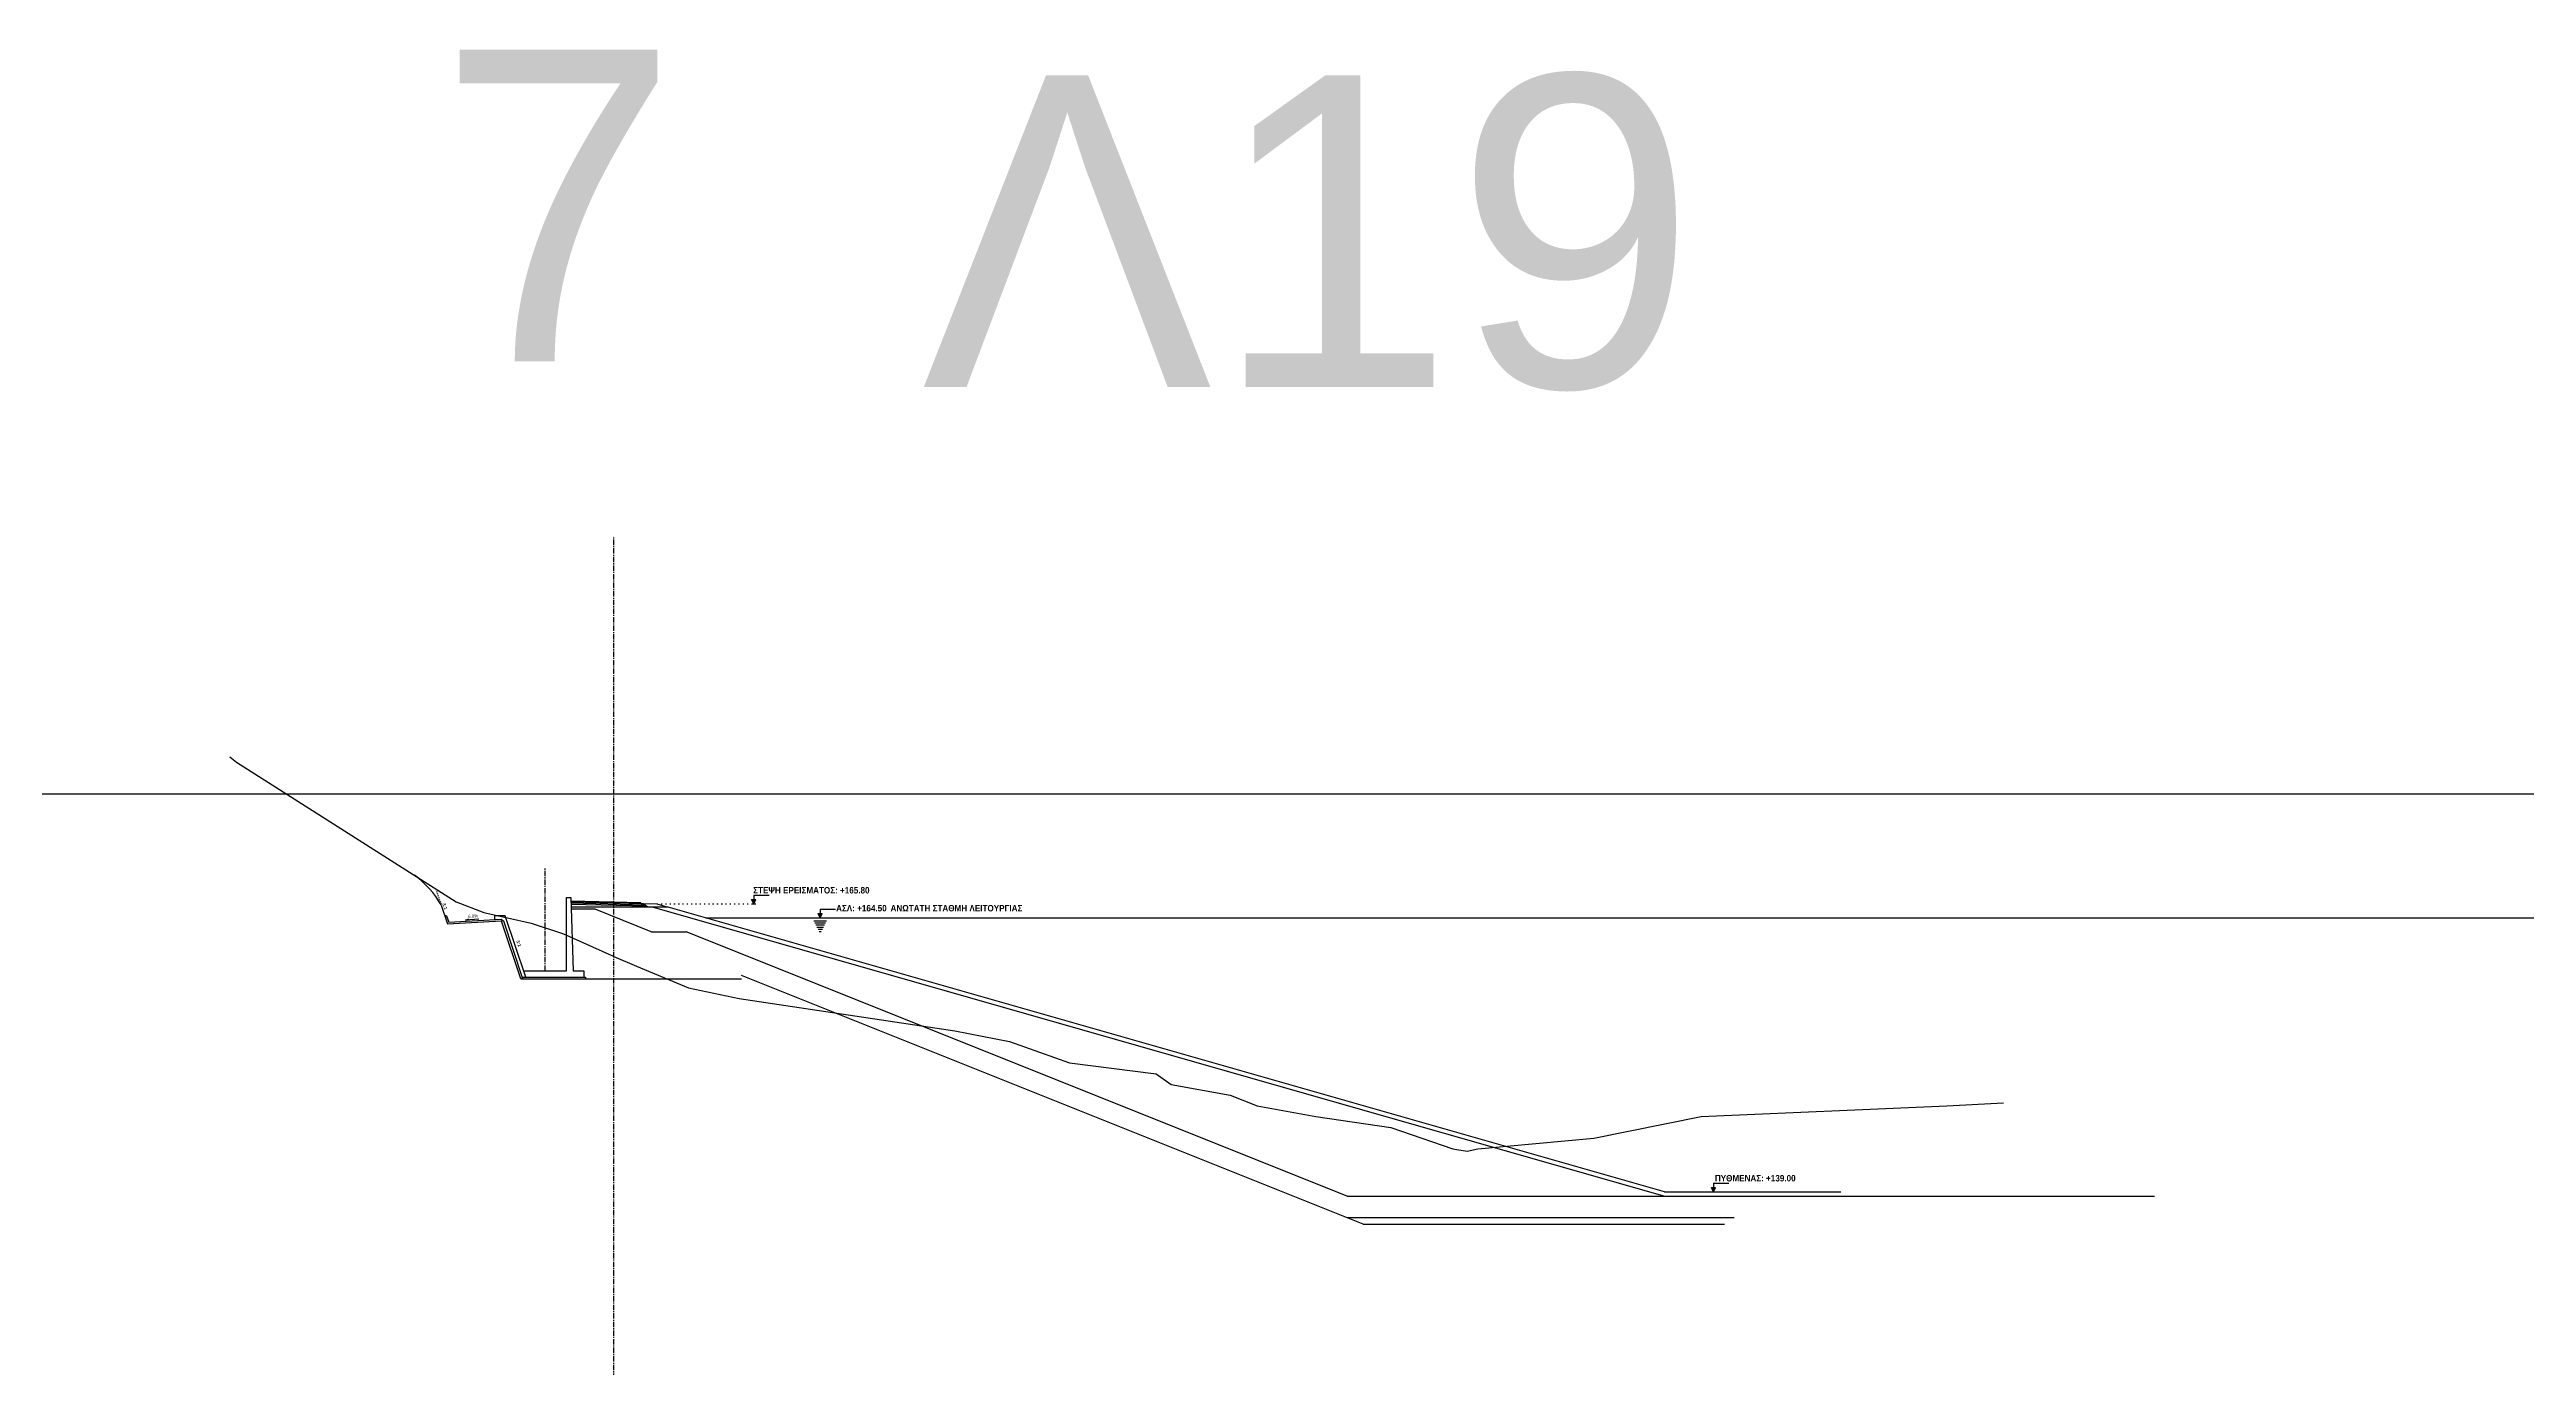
# Model space of a CAD drawing. Header units: millimetres. Extents: x 0 to 21250, y -160 to 246.
# Drawn here: x 3569.7 to 3800.3, y 122.7 to 245.3 of the extents above; entities that cross this region are included whole.
import ezdxf
from ezdxf.enums import TextEntityAlignment as Align

# ---------------------------------------------------------------- set-up
doc = ezdxf.new("R2010")
doc.units = ezdxf.units.MM
doc.linetypes.add('ACAD_ISO07W100', pattern=[3, 0, -3])
doc.linetypes.add('AXONAS', pattern=[7, 5, -1, 0, -1])
doc.layers.add('_Ν_nonPLOT', color=2, linetype='Continuous', plot=False)
doc.layers.add('_Ν_ΟΔΟ_ΑΞΟΝΕΣ', color=1, linetype='AXONAS', lineweight=30)
for name, color, linetype in [('_Ν_ΥΠΕΡΧΕΙΛΙΣΤΗΣ-ΕΚΤΡΟΠΗ', 7, 'Continuous'), ('DIM', 7, 'Continuous'), ('ΠΡΟ_1B-ΑΡΓ ΠΥΡΗΝΑΣ', 25, 'Continuous'), ('ΠΡΟ_2-ΛΕΠΤΟ ΦΙΛΤΡΟ', 85, 'Continuous'), ('ΠΡΟ_5-ΕΞΩΤ-ΣΩΜΑ ΣΤΗΡΙΞΗΣ', 45, 'Continuous'), ('ΠΡΟ_E1-ΛΙΘΟΡΡΙΠΗ ΑΝΑΝΤΗ', 7, 'Continuous'), ('ΠΡΟ_E2-ΛΙΘΟΡΡΙΠΗ ΚΑΤΑΝΤΙ', 7, 'Continuous'), ('ΠΡΟ_Εδαφος', 3, 'Continuous'), ('ΠΡΟ_ΕΚΣΚΑΦΕΣ', 1, 'Continuous'), ('ΠΡΟ_ΟΔΟ_ΑΣΦΑΛΤΙΚΑ', 5, 'Continuous'), ('ΠΡΟ_ΟΔΟ_ΕΡΕΙΣΜΑ', 3, 'Continuous'), ('ΠΡΟ_ΟΔΟΣΤΡΩΣΙΑ', 40, 'Continuous'), ('ΠΡΟ_ΣΚΥΡΟΔΕΜΑ', 251, 'Continuous'), ('ΠΡΟ_ΣΤΑΘΜΕΣ ΝΕΡΟΥ', 150, 'ZIGZAG')]:
    doc.layers.add(name, color=color, linetype=linetype)
doc.styles.add('ARIAL', font='arialbd.ttf')
doc.styles.get("Standard").update_dxf_attribs({"font": 'arial.ttf'})
doc.linetypes.add('ZIGZAG', pattern='A,0.0001,-0.2,[131,ltypeshp.shx,S=0.2,R=0,X=-0.2,Y=0],-0.4,[131,ltypeshp.shx,S=0.2,R=180,X=0.2,Y=0],-0.2', length=0.8001)

# ---------------------------------------------------------------- blocks, each defined once
blk = doc.blocks.new('A$C328C5918')
at = {"layer": 'DIM'}
h = blk.add_hatch(color=150, dxfattribs=at)
h.dxf.hatch_style = 1
h.paths.add_polyline_path([(0, 0), (0, 0.4), (-0.19, 0.4)])
at = {"layer": 'DIM', "color": 150, "linetype": 'Continuous'}
for p, q in [((0, 0), (-0.19, 0.4)), ((-0.19, 0.4), (0.19, 0.4)), ((0, 0.8), (0, 0)), ((0, 0), (0.19, 0.4))]:
    blk.add_line(p, q, dxfattribs=at)
at = {"layer": 'DIM', "color": 150}
for p, q in [((0, 0.8), (1.43, 0.8)), ((-0.6, -0.26), (0.6, -0.26)), ((-0.5, -0.46), (0.5, -0.46)), ((-0.4, -0.66), (0.4, -0.66)), ((-0.3, -0.86), (0.3, -0.86)), ((-0.2, -1.06), (0.2, -1.06)), ((-0.1, -1.26), (0.1, -1.26))]:
    blk.add_line(p, q, dxfattribs=at)
blk = doc.blocks.new('A$C1D7D0A12')
at = {"layer": 'DIM'}
h = blk.add_hatch(color=256, dxfattribs=at)
h.dxf.hatch_style = 1
h.paths.add_polyline_path([(0, 0), (0, 0.4), (-0.19, 0.4)])
at = {"layer": 'DIM', "linetype": 'Continuous'}
for p, q in [((0, 0), (-0.19, 0.4)), ((-0.19, 0.4), (0.19, 0.4)), ((-0.19, 0), (0.19, 0)), ((0, 0.8), (0, 0)), ((0, 0), (0.19, 0.4))]:
    blk.add_line(p, q, dxfattribs=at)
at = {"layer": 'DIM'}
blk.add_line((0, 0.8), (1.43, 0.8), dxfattribs=at)

msp = doc.modelspace()

# ---------------------------------------------------------------- linework, layer by layer
at = {"layer": '_Ν_nonPLOT'}
msp.add_line((21249.69, 176), (0, 176), dxfattribs=at)
at = {"layer": '_Ν_ΟΔΟ_ΑΞΟΝΕΣ', "ltscale": 0.1}
for p, q in [((3622.23, 0), (3622.23, 200)), ((3615.83, 159.58), (3615.83, 169.11))]:
    msp.add_line(p, q, dxfattribs=at)
at = {"layer": '_Ν_ΥΠΕΡΧΕΙΛΙΣΤΗΣ-ΕΚΤΡΟΠΗ'}
for p, q in [((3617.83, 159.58), (3617.83, 166.4)), ((3617.83, 166.4), (3618.23, 166.4)), ((3618.23, 166.4), (3618.43, 159.58)), ((3611.13, 164.68), (3611.13, 164.34)), ((3613.77, 158.83), (3611.98, 164.2)), ((3614.03, 158.98), (3612.13, 164.68)), ((3613.83, 159.58), (3617.83, 159.58)), ((3618.43, 159.58), (3619.43, 159.58)), ((3619.43, 159.58), (3619.43, 158.98))]:
    msp.add_line(p, q, dxfattribs=at)
for points in [[(3612.13, 164.68), (3611.13, 164.68)], [(3611.97, 164.23), (3611.76, 164.23)]]:
    msp.add_lwpolyline(points, dxfattribs=at)
at = {"layer": 'DIM', "flags": 128}
msp.add_lwpolyline([(3609.67, 164.38), (3608.43, 164.3), (3608.73, 164.41)], dxfattribs=at)
at = {"layer": 'ΠΡΟ_1B-ΑΡΓ ΠΥΡΗΝΑΣ'}
for p, q in [((3620.49, 165.3), (3618.27, 165.3)), ((3625.71, 163.21), (3620.49, 165.3)), ((3625.71, 163.21), (3628.95, 163.21)), ((3690.48, 138.6), (3628.95, 163.21)), ((3690.48, 138.6), (3765.63, 138.6))]:
    msp.add_line(p, q, dxfattribs=at)
at = {"layer": 'ΠΡΟ_2-ΛΕΠΤΟ ΦΙΛΤΡΟ'}
msp.add_line((3690.48, 136.6), (3726.51, 136.6), dxfattribs=at)
at = {"layer": 'ΠΡΟ_5-ΕΞΩΤ-ΣΩΜΑ ΣΤΗΡΙΞΗΣ'}
for p, q in [((3625.87, 165.5), (3618.26, 165.5)), ((3719.98, 138.6), (3625.83, 165.5))]:
    msp.add_line(p, q, dxfattribs=at)
at = {"layer": 'ΠΡΟ_E1-ΛΙΘΟΡΡΙΠΗ ΑΝΑΝΤΗ'}
for q in [(3627.28, 165.5), (3736.46, 139)]:
    msp.add_line((3720.03, 139), q, dxfattribs=at)
msp.add_lwpolyline([(3627.28, 165.5), (3625.87, 165.5)], dxfattribs=at)
at = {"layer": 'ΠΡΟ_E2-ΛΙΘΟΡΡΙΠΗ ΚΑΤΑΝΤΙ', "linetype": 'ACAD_ISO07W100', "ltscale": 0.1}
msp.add_line((3626.23, 165.8), (3635.06, 165.8), dxfattribs=at)
at = {"layer": 'ΠΡΟ_Εδαφος'}
msp.add_lwpolyline([(3586.49, 179.5), (3587.11, 179), (3607.55, 166), (3610.14, 165), (3614.54, 164), (3617.54, 163), (3622.04, 161), (3622.23, 160.9), (3624.33, 160), (3629.19, 158), (3633.9, 157), (3653.98, 154), (3659.05, 153), (3664.66, 151), (3672.72, 150), (3674.1, 149), (3679.59, 148), (3682.12, 147), (3687.58, 146), (3694.56, 145), (3700.33, 143), (3701.66, 142.8), (3702.66, 143), (3713.44, 144), (3723.45, 146), (3746.32, 147), (3751.58, 147.3)], dxfattribs=at)
at = {"layer": 'ΠΡΟ_ΕΚΣΚΑΦΕΣ', "linetype": 'ACAD_ISO07W100', "ltscale": 0.02}
msp.add_line((3605.67, 167.19), (3606.17, 165.69), dxfattribs=at)
at = {"layer": 'ΠΡΟ_ΕΚΣΚΑΦΕΣ'}
for p, q in [((3606.17, 165.69), (3606.76, 163.93)), ((3606.76, 163.93), (3611.76, 164.23)), ((3613.56, 158.83), (3611.77, 164.2)), ((3691.98, 136), (3634.11, 159.15)), ((3613.56, 158.83), (3634.11, 158.83)), ((3691.98, 136), (3725.61, 136))]:
    msp.add_line(p, q, dxfattribs=at)
msp.add_arc((3598.17, 161), 9.28, 30.4339, 53.6524, dxfattribs=at)
at = {"layer": 'ΠΡΟ_ΟΔΟ_ΑΣΦΑΛΤΙΚΑ', "linetype": 'Continuous', "lineweight": -3, "ltscale": 2}
for p, q in [((3624.73, 165.9), (3618.24, 166.06)), ((3624.78, 165.85), (3618.24, 166.01))]:
    msp.add_line(p, q, dxfattribs=at)
msp.add_lwpolyline([(3624.75, 165.85), (3624.75, 165.88), (3624.73, 165.9)], dxfattribs=at)
at = {"layer": 'ΠΡΟ_ΟΔΟ_ΑΣΦΑΛΤΙΚΑ', "linetype": 'Continuous', "lineweight": -3, "ltscale": 2, "flags": 128}
msp.add_lwpolyline([(3624.78, 165.85), (3624.8, 165.83), (3624.8, 165.8)], dxfattribs=at)
at = {"layer": 'ΠΡΟ_ΟΔΟ_ΕΡΕΙΣΜΑ', "linetype": 'Continuous', "lineweight": -3, "ltscale": 2}
msp.add_lwpolyline([(3624.78, 165.85), (3626.23, 165.8), (3627.28, 165.5)], dxfattribs=at)
at = {"layer": 'ΠΡΟ_ΟΔΟΣΤΡΩΣΙΑ'}
for p, q in [((3624.95, 165.8), (3618.25, 165.96)), ((3625.11, 165.69), (3618.25, 165.86)), ((3625.26, 165.59), (3618.25, 165.76)), ((3625.39, 165.5), (3624.95, 165.8))]:
    msp.add_line(p, q, dxfattribs=at)
at = {"layer": 'ΠΡΟ_ΣΚΥΡΟΔΕΜΑ'}
for p, q in [((3606.66, 164.68), (3606.51, 164.68)), ((3606.66, 164.68), (3606.86, 164.09)), ((3606.86, 164.09), (3611.74, 164.38)), ((3611.74, 164.38), (3611.97, 164.23)), ((3613.72, 158.98), (3619.58, 158.98)), ((3619.58, 158.98), (3619.58, 158.83))]:
    msp.add_line(p, q, dxfattribs=at)
at = {"layer": 'ΠΡΟ_ΣΤΑΘΜΕΣ ΝΕΡΟΥ', "ltscale": 0.1}
msp.add_lwpolyline([(3630.78, 164.5), (3825.71, 164.5)], dxfattribs=at)

# ---------------------------------------------------------------- block references
at = {"layer": 'DIM'}
for p in [(3635.25, 165.8), (3724.59, 139)]:
    msp.add_blockref('A$C1D7D0A12', p, dxfattribs=at)
at = {"layer": 'ΠΡΟ_ΣΤΑΘΜΕΣ ΝΕΡΟΥ'}
msp.add_blockref('A$C328C5918', (3641.44, 164.5), dxfattribs=at)

# ---------------------------------------------------------------- texts
for s, height, p in [('7', 29, (3605.79, 216.31)), ('Λ19', 29.004, (3650.89, 213.9))]:
    msp.add_text(s, height=height).set_placement(p)
at = {"layer": 'DIM', "style": 'ARIAL', "width": 0.9}
for s, p in [('ΣΤΕΨΗ ΕΡΕΙΣΜΑΤΟΣ: +165.80', (3635.2, 166.77)), ('ΠΥΘΜΕΝΑΣ: +139.00', (3724.72, 139.97))]:
    msp.add_text(s, height=0.6, dxfattribs=at).set_placement(p)
at = {"layer": 'DIM', "style": 'ARIAL'}
for p in [(3606.26, 165.83), (3613.15, 162.36)]:
    msp.add_text('3:1', height=0.3, rotation=288, dxfattribs=at).set_placement(p)
at = {"layer": 'DIM', "width": 0.85}
msp.add_text('6.0%%%', height=0.3, rotation=4.5611, dxfattribs=at).set_placement((3608.68, 164.48))
at = {"layer": 'DIM', "color": 150, "style": 'ARIAL', "width": 0.9}
msp.add_text('ΑΣΛ: +164.50', height=0.6, dxfattribs=at).set_placement((3642.92, 165.1))
msp.add_text('ΑΝΩΤΑΤΗ ΣΤΑΘΜΗ ΛΕΙΤΟΥΡΓΙΑΣ', height=0.6, dxfattribs=at).set_placement((3660.26, 165.1), align=Align.RIGHT)

doc.saveas('drawing.dxf')
